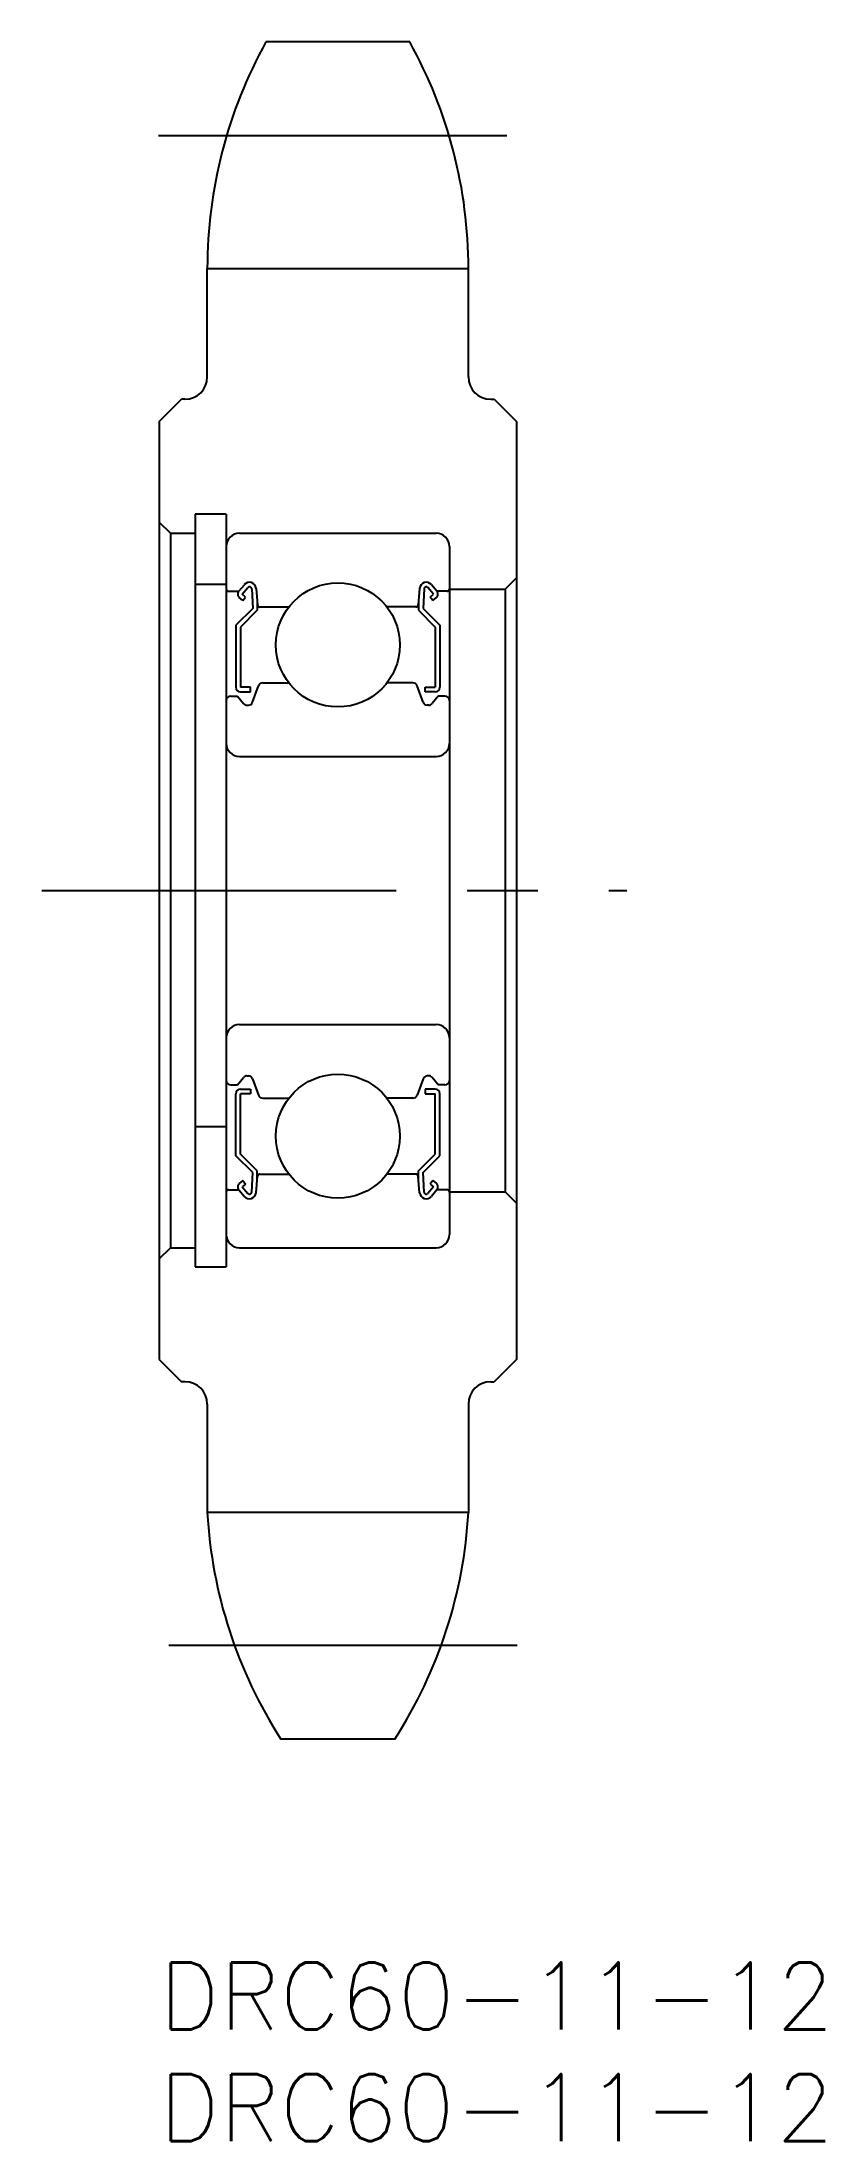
# Model space of a CAD drawing. Extents: x -5.3 to 29.8, y -8 to 86.
import ezdxf

# ---------------------------------------------------------------- set-up
doc = ezdxf.new("R2010")
doc.units = 0
doc.header["$LTSCALE"] = 0.5
doc.linetypes.add('CENTER', pattern=[50.8, 31.75, -6.35, 6.35, -6.35])
doc.layers.get('0').update_dxf_attribs({"linetype": 'CONTINUOUS'})
doc.layers.add('CENTER', color=1, linetype='CENTER')
doc.styles.get("Standard").update_dxf_attribs({"font": 'txt.shx', "height": 3, "bigfont": 'bigfont.shx'})

# ---------------------------------------------------------------- blocks, each defined once
blk = doc.blocks.new('*U3')
at = {"color": 7, "linetype": 'CONTINUOUS'}
blk.add_text('DRC60-11-12', height=3, dxfattribs=at).set_placement((0, -3))
blk = doc.blocks.new('*U4')
at = {"color": 7, "linetype": 'CONTINUOUS'}
blk.add_text('DRC60-11-12', height=3, dxfattribs=at).set_placement((0, -8))

msp = doc.modelspace()

# ---------------------------------------------------------------- linework, layer by layer
at = {"color": 7, "linetype": 'CONTINUOUS'}
for p, q in [((11.22, 86), (4.78, 86)), ((2.15, 75.855), (13.85, 75.855)), ((2.15, 71), (2.15, 75.855)), ((13.85, 71), (13.85, 75.855)), ((0, 69), (1, 70)), ((1.15, 70), (1, 70)), ((14.85, 70), (15, 70)), ((15, 70), (16, 69)), ((0, 69), (0, 27)), ((16, 69), (16, 27)), ((0, 64.5), (0.5, 64)), ((0.5, 64), (0.5, 32)), ((0.5, 64), (1.6, 64)), ((1.6, 64.85), (1.6, 31.15)), ((3, 64.85), (1.6, 64.85)), ((3, 64.85), (3, 31.15)), ((3.6, 64), (12.4, 64)), ((13, 63.4), (13, 32.6)), ((1.6, 61.727), (3, 61.727)), ((3.1, 61.4), (3.56, 61.4)), ((3.56, 61.4), (3.81, 61.697)), ((3.738, 60.99), (3.585, 61.118)), ((3.713, 61.271), (3.963, 61.569)), ((3.866, 61.143), (3.713, 61.271)), ((3.738, 60.99), (3.866, 61.143)), ((4.14, 61.51), (4.183, 60.633)), ((4.338, 61.531), (4.403, 60.791)), ((11.662, 61.531), (11.597, 60.791)), ((11.86, 61.51), (11.817, 60.633)), ((12.287, 61.271), (12.037, 61.569)), ((12.134, 61.143), (12.287, 61.271)), ((12.262, 60.99), (12.134, 61.143)), ((12.44, 61.4), (12.19, 61.697)), ((12.262, 60.99), (12.415, 61.118)), ((12.9, 61.4), (12.44, 61.4)), ((13, 61.5), (15.5, 61.5)), ((15.5, 61.5), (16, 62)), ((15.5, 61.5), (15.5, 34.5)), ((4.183, 60.633), (3.433, 59.883)), ((4.383, 60.55), (3.633, 59.8)), ((4.383, 61.02), (4.383, 60.55)), ((4.503, 60.7), (5.803, 60.7)), ((11.497, 60.7), (10.197, 60.7)), ((11.617, 61.02), (11.617, 60.55)), ((11.617, 60.55), (12.367, 59.8)), ((11.817, 60.633), (12.567, 59.883)), ((3.433, 59.883), (3.433, 57.1)), ((3.633, 59.8), (3.633, 57.1)), ((12.367, 59.8), (12.367, 57.1)), ((12.567, 59.883), (12.567, 57.1)), ((3.2, 56.7), (3.5, 56.7)), ((3.5, 56.7), (3.776, 56.371)), ((4.083, 57.1), (3.633, 57.1)), ((3.633, 56.9), (4.083, 56.9)), ((4.083, 56.9), (4.083, 57.1)), ((4.182, 56.432), (4.45, 57.168)), ((4.638, 57.3), (5.803, 57.3)), ((11.362, 57.3), (10.197, 57.3)), ((11.818, 56.432), (11.55, 57.168)), ((11.917, 57.1), (12.367, 57.1)), ((11.917, 56.9), (11.917, 57.1)), ((12.367, 56.9), (11.917, 56.9)), ((12.5, 56.7), (12.224, 56.371)), ((12.8, 56.7), (12.5, 56.7)), ((3.929, 56.3), (3.994, 56.3)), ((12.071, 56.3), (12.006, 56.3)), ((3.6, 54), (12.4, 54)), ((3.5, 39.3), (3.776, 39.629)), ((3.929, 39.7), (3.994, 39.7)), ((4.182, 39.568), (4.45, 38.832)), ((11.818, 39.568), (11.55, 38.832)), ((12.071, 39.7), (12.006, 39.7)), ((12.5, 39.3), (12.224, 39.629)), ((3.2, 39.3), (3.5, 39.3)), ((3.433, 36.117), (3.433, 38.9)), ((3.633, 39.1), (4.083, 39.1)), ((3.633, 36.2), (3.633, 38.9)), ((4.083, 38.9), (3.633, 38.9)), ((4.083, 39.1), (4.083, 38.9)), ((4.638, 38.7), (5.803, 38.7)), ((11.362, 38.7), (10.197, 38.7)), ((12.367, 39.1), (11.917, 39.1)), ((11.917, 39.1), (11.917, 38.9)), ((11.917, 38.9), (12.367, 38.9)), ((12.367, 36.2), (12.367, 38.9)), ((12.8, 39.3), (12.5, 39.3)), ((12.567, 36.117), (12.567, 38.9)), ((1.6, 37.433), (3, 37.433)), ((4.183, 35.367), (3.433, 36.117)), ((4.383, 35.45), (3.633, 36.2)), ((11.617, 35.45), (12.367, 36.2)), ((11.817, 35.367), (12.567, 36.117)), ((3.738, 35.01), (3.585, 34.882)), ((3.866, 34.857), (3.713, 34.729)), ((3.738, 35.01), (3.866, 34.857)), ((4.14, 34.49), (4.183, 35.367)), ((4.338, 34.469), (4.403, 35.209)), ((4.383, 34.98), (4.383, 35.45)), ((4.503, 35.3), (5.803, 35.3)), ((11.497, 35.3), (10.197, 35.3)), ((11.662, 34.469), (11.597, 35.209)), ((11.617, 34.98), (11.617, 35.45)), ((11.86, 34.49), (11.817, 35.367)), ((12.262, 35.01), (12.134, 34.857)), ((12.134, 34.857), (12.287, 34.729)), ((12.262, 35.01), (12.415, 34.882)), ((3.1, 34.6), (3.56, 34.6)), ((3.56, 34.6), (3.81, 34.303)), ((3.713, 34.729), (3.963, 34.431)), ((12.287, 34.729), (12.037, 34.431)), ((12.44, 34.6), (12.19, 34.303)), ((12.9, 34.6), (12.44, 34.6)), ((13, 34.5), (15.5, 34.5)), ((15.5, 34.5), (16, 34)), ((0, 31.5), (0.5, 32)), ((0.5, 32), (1.6, 32)), ((3.6, 32), (12.4, 32)), ((6, 32), (6, 32)), ((8, 32), (8, 32)), ((1.6, 31.15), (3, 31.15)), ((0, 27), (1, 26)), ((16, 27), (15, 26)), ((1.15, 26), (1, 26)), ((14.85, 26), (15, 26)), ((2.15, 25), (2.15, 20.145)), ((13.85, 25), (13.85, 20.145)), ((13.85, 20.145), (2.15, 20.145)), ((10.55, 10), (5.45, 10))]:
    msp.add_line(p, q, dxfattribs=at)
msp.add_line((3.6, 42), (12.4, 42))
for centre in [(8, 59), (8, 59), (8, 37), (8, 37)]:
    msp.add_circle(centre, 2.778, dxfattribs=at)
for centre, radius, start, end in [((23.03, 75.855), 20.88, 150.9304, 180), ((-7.03, 75.855), 20.88, 0, 29.0696), ((1.15, 71), 1, 270, 0), ((14.85, 71), 1, 180, 270), ((3.6, 63.4), 0.6, 90, 180), ((12.4, 63.4), 0.6, 0, 90), ((3.1, 61.5), 0.1, 180, 270), ((3.713, 61.271), 0.2, 140.00119, 230.08703), ((4.039, 61.505), 0.3, 4.99683, 140.00119), ((4.04, 61.505), 0.1, 2.81979, 140.00022), ((11.961, 61.505), 0.3, 39.99881, 175.00317), ((11.96, 61.505), 0.1, 39.99978, 177.18021), ((12.287, 61.271), 0.2, 309.91297, 39.99881), ((12.9, 61.5), 0.1, 270, 0), ((4.503, 60.8), 0.1, 184.99683, 270), ((11.497, 60.8), 0.1, 270, 355.00317), ((3.2, 56.5), 0.2, 90, 180), ((3.633, 57.1), 0.2, 180, 270), ((3.994, 56.5), 0.2, 270, 339.99165), ((4.638, 57.1), 0.2, 90, 159.99165), ((11.362, 57.1), 0.2, 20.00835, 90), ((12.006, 56.5), 0.2, 200.00835, 270), ((12.367, 57.1), 0.2, 270, 0), ((12.8, 56.5), 0.2, 0, 90), ((3.929, 56.5), 0.2, 219.9952, 270), ((12.071, 56.5), 0.2, 270, 320.0048), ((3.6, 54.6), 0.6, 180, 270), ((12.4, 54.6), 0.6, 270, 0), ((3.2, 39.5), 0.2, 180, 270), ((3.929, 39.5), 0.2, 90, 140.0048), ((3.994, 39.5), 0.2, 20.00835, 90), ((12.006, 39.5), 0.2, 90, 159.99165), ((12.071, 39.5), 0.2, 39.9952, 90), ((12.8, 39.5), 0.2, 270, 0), ((3.633, 38.9), 0.2, 90, 180), ((4.638, 38.9), 0.2, 200.00835, 270), ((11.362, 38.9), 0.2, 270, 339.99165), ((12.367, 38.9), 0.2, 0, 90), ((3.713, 34.729), 0.2, 129.91297, 219.99881), ((4.503, 35.2), 0.1, 90, 175.00317), ((11.497, 35.2), 0.1, 4.99683, 90), ((12.287, 34.729), 0.2, 320.00119, 50.08703), ((3.1, 34.5), 0.1, 90, 180), ((4.039, 34.495), 0.3, 219.99881, 355.00317), ((4.04, 34.495), 0.1, 219.99978, 357.18021), ((11.961, 34.495), 0.3, 184.99683, 320.00119), ((11.96, 34.495), 0.1, 182.81979, 320.00022), ((12.9, 34.5), 0.1, 0, 90), ((3.6, 32.6), 0.6, 180, 270), ((12.4, 32.6), 0.6, 270, 0), ((1.15, 25), 1, 0, 90), ((14.85, 25), 1, 90, 180), ((23, 21.318), 20.883, 183.22, 212.81798), ((-7, 21.318), 20.883, 327.18202, 356.78)]:
    msp.add_arc(centre, radius, start, end, dxfattribs=at)
for centre, start, end in [((3.6, 41.4), 90, 180), ((12.4, 41.4), 0, 90)]:
    msp.add_arc(centre, 0.6, start, end)
at = {"layer": 'CENTER', "color": 1, "linetype": 'CENTER'}
for p, q in [((-0.037, 81.81), (15.576, 81.81)), ((-5.258, 48), (20.949, 48)), ((16.037, 14.19), (0.424, 14.19))]:
    msp.add_line(p, q, dxfattribs=at)

# ---------------------------------------------------------------- block references
at = {"color": 7, "linetype": 'CONTINUOUS'}
for name in ['*U3', '*U4']:
    msp.add_blockref(name, (0, 0), dxfattribs=at)

doc.saveas('drawing.dxf')
